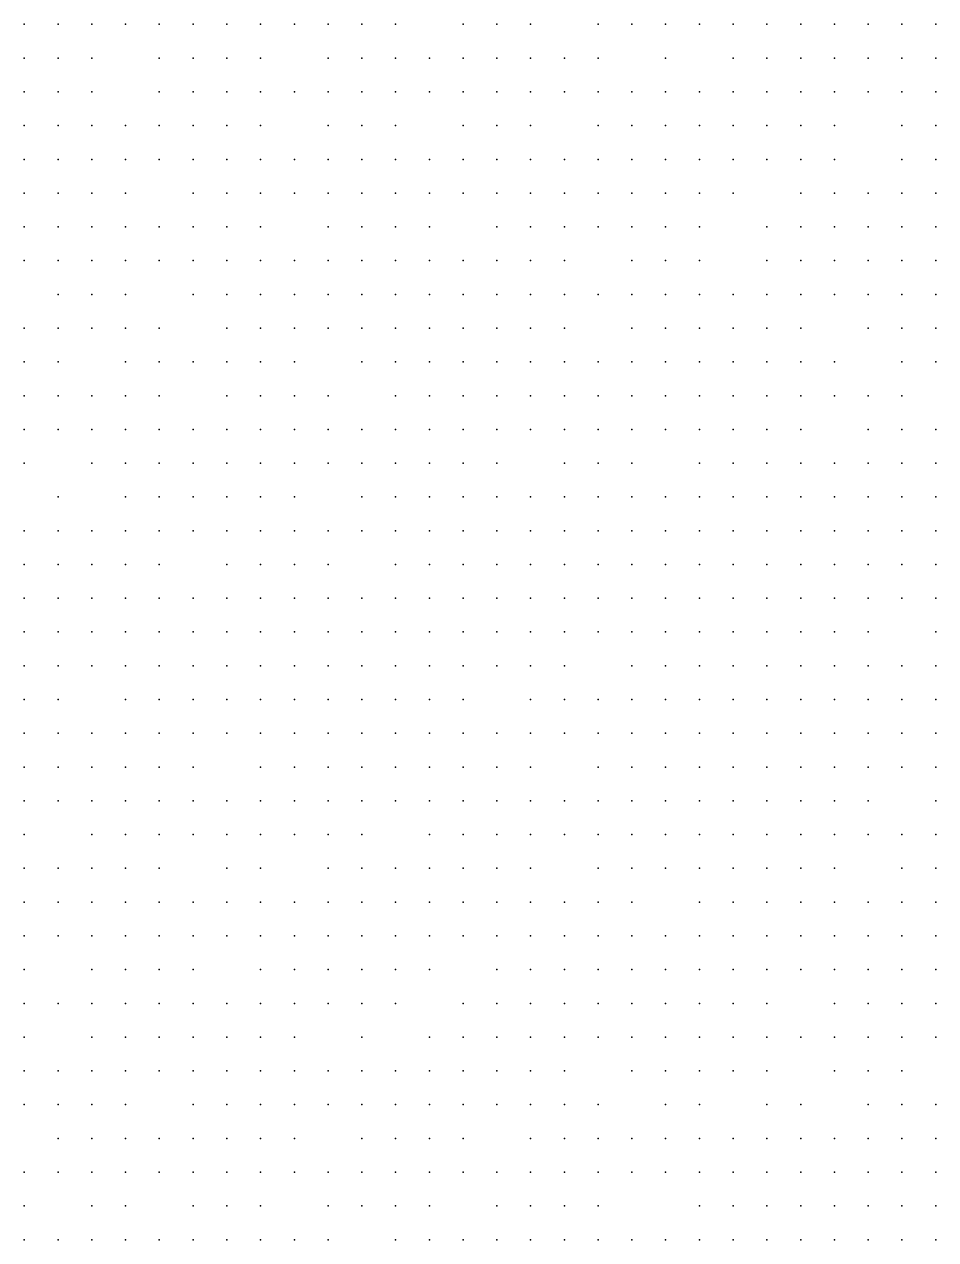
# Model space of a CAD drawing. Extents: x 429 to 793, y 817 to 1241.
# Drawn here: x 528.65 to 548.36, y 1002.03 to 1028.31 of the extents above; entities that cross this region are included whole.
import ezdxf

# ---------------------------------------------------------------- set-up
doc = ezdxf.new("R2010")
doc.units = 0

msp = doc.modelspace()

# ---------------------------------------------------------------- linework, layer by layer
for p in [(528.65, 1028.31, 210.675), (529.38, 1028.31, 211.017), (530.11, 1028.31, 211.317), (530.84, 1028.31, 211.512), (531.57, 1028.31, 211.695), (532.3, 1028.31, 211.878), (533.03, 1028.31, 212.06), (533.76, 1028.31, 212.27), (534.49, 1028.31, 212.48), (535.22, 1028.31, 212.567), (535.95, 1028.31, 212.82), (536.68, 1028.31, 213.073), (538.14, 1028.31, 213.327), (538.87, 1028.31, 213.47), (539.6, 1028.31, 213.72), (541.06, 1028.31, 214.06), (541.79, 1028.31, 214.207), (542.52, 1028.31, 214.443), (543.25, 1028.31, 214.5), (543.98, 1028.31, 214.69), (544.71, 1028.31, 214.937), (545.44, 1028.31, 215.05), (546.17, 1028.31, 215.24), (546.9, 1028.31, 215.385), (547.63, 1028.31, 215.53), (548.36, 1028.31, 215.742), (528.65, 1027.58, 210.783), (529.38, 1027.58, 211.083), (530.11, 1027.58, 211.383), (531.57, 1027.58, 211.775), (532.3, 1027.58, 211.958), (533.03, 1027.58, 212.14), (533.76, 1027.58, 212.35), (535.22, 1027.58, 212.69), (535.95, 1027.58, 212.917), (536.68, 1027.58, 213.183), (537.41, 1027.58, 213.255), (538.14, 1027.58, 213.418), (538.87, 1027.58, 213.58), (539.6, 1027.58, 213.83), (540.33, 1027.58, 214.01), (541.06, 1027.58, 214.08), (542.52, 1027.58, 214.577), (543.98, 1027.58, 214.823), (544.71, 1027.58, 215.07), (545.44, 1027.58, 215.183), (546.17, 1027.58, 215.43), (546.9, 1027.58, 215.525), (547.63, 1027.58, 215.67), (548.36, 1027.58, 215.907), (528.65, 1026.85, 210.85), (529.38, 1026.85, 211.15), (530.11, 1026.85, 211.45), (531.57, 1026.85, 211.667), (532.3, 1026.85, 212.038), (533.03, 1026.85, 212.22), (533.76, 1026.85, 212.473), (534.49, 1026.85, 212.56), (535.22, 1026.85, 212.743), (535.95, 1026.85, 213.013), (536.68, 1026.85, 213.28), (537.41, 1026.85, 213.365), (538.14, 1026.85, 213.547), (538.87, 1026.85, 213.69), (539.6, 1026.85, 213.905), (540.33, 1026.85, 214.12), (541.06, 1026.85, 214.225), (541.79, 1026.85, 214.45), (542.52, 1026.85, 214.703), (543.25, 1026.85, 214.763), (543.98, 1026.85, 214.917), (544.71, 1026.85, 215.197), (545.44, 1026.85, 215.317), (546.17, 1026.85, 215.563), (546.9, 1026.85, 215.72), (547.63, 1026.85, 215.81), (548.36, 1026.85, 216.05), (528.65, 1026.12, 211.028), (529.38, 1026.12, 211.239), (530.11, 1026.12, 211.507), (530.84, 1026.12, 211.677), (531.57, 1026.12, 211.903), (532.3, 1026.12, 212.13), (533.03, 1026.12, 212.3), (533.76, 1026.12, 212.57), (535.22, 1026.12, 212.929), (535.95, 1026.12, 213.11), (536.68, 1026.12, 213.377), (538.14, 1026.12, 213.643), (538.87, 1026.12, 213.8), (539.6, 1026.12, 214.05), (541.06, 1026.12, 214.31), (541.79, 1026.12, 214.57), (542.52, 1026.12, 214.823), (543.25, 1026.12, 215.077), (543.98, 1026.12, 215.043), (544.71, 1026.12, 215.323), (545.44, 1026.12, 215.413), (546.17, 1026.12, 215.69), (547.63, 1026.12, 215.943), (548.36, 1026.12, 216.19), (528.65, 1025.39, 211.085), (529.38, 1025.39, 211.296), (530.11, 1025.39, 211.563), (530.84, 1025.39, 211.733), (531.57, 1025.39, 211.96), (532.3, 1025.39, 212.073), (533.03, 1025.39, 212.37), (533.76, 1025.39, 212.657), (534.49, 1025.39, 212.748), (535.22, 1025.39, 213.016), (535.95, 1025.39, 213.197), (536.68, 1025.39, 213.332), (537.41, 1025.39, 213.553), (538.14, 1025.39, 213.775), (538.87, 1025.39, 213.91), (539.6, 1025.39, 214.17), (540.33, 1025.39, 214.43), (541.06, 1025.39, 214.522), (541.79, 1025.39, 214.69), (542.52, 1025.39, 214.943), (543.25, 1025.39, 215.197), (543.98, 1025.39, 215.17), (544.71, 1025.39, 215.45), (545.44, 1025.39, 215.57), (546.17, 1025.39, 215.823), (547.63, 1025.39, 216.077), (548.36, 1025.39, 216.323), (528.65, 1024.66, 210.993), (529.38, 1024.66, 211.352), (530.11, 1024.66, 211.62), (530.84, 1024.66, 211.847), (532.3, 1024.66, 212.143), (533.03, 1024.66, 212.44), (533.76, 1024.66, 212.727), (534.49, 1024.66, 212.835), (535.22, 1024.66, 213.102), (535.95, 1024.66, 213.283), (536.68, 1024.66, 213.55), (537.41, 1024.66, 213.64), (538.14, 1024.66, 213.73), (538.87, 1024.66, 214.01), (539.6, 1024.66, 214.277), (540.33, 1024.66, 214.46), (541.06, 1024.66, 214.628), (541.79, 1024.66, 214.797), (542.52, 1024.66, 215.013), (543.25, 1024.66, 215.303), (543.98, 1024.66, 215.34), (545.44, 1024.66, 215.732), (546.17, 1024.66, 215.957), (546.9, 1024.66, 216.051), (547.63, 1024.66, 216.21), (548.36, 1024.66, 216.457), (528.65, 1023.93, 211.168), (529.38, 1023.93, 211.412), (530.11, 1023.93, 211.673), (530.84, 1023.93, 211.917), (531.57, 1023.93, 212.1), (532.3, 1023.93, 212.305), (533.03, 1023.93, 212.51), (533.76, 1023.93, 212.797), (535.22, 1023.93, 213.083), (535.95, 1023.93, 213.37), (536.68, 1023.93, 213.65), (537.41, 1023.93, 213.83), (538.87, 1023.93, 214.11), (539.6, 1023.93, 214.377), (540.33, 1023.93, 214.643), (541.06, 1023.93, 214.735), (541.79, 1023.93, 214.903), (542.52, 1023.93, 215.157), (543.25, 1023.93, 215.42), (544.71, 1023.93, 215.567), (545.44, 1023.93, 215.762), (546.17, 1023.93, 216.015), (546.9, 1023.93, 216.174), (547.63, 1023.93, 216.333), (548.36, 1023.93, 216.549), (528.65, 1023.2, 211.205), (529.38, 1023.2, 211.397), (530.11, 1023.2, 211.727), (530.84, 1023.2, 211.987), (531.57, 1023.2, 212.17), (532.3, 1023.2, 212.375), (533.03, 1023.2, 212.58), (533.76, 1023.2, 212.812), (534.49, 1023.2, 212.975), (535.22, 1023.2, 213.228), (535.95, 1023.2, 213.453), (536.68, 1023.2, 213.673), (537.41, 1023.2, 213.93), (538.14, 1023.2, 214.024), (538.87, 1023.2, 214.21), (539.6, 1023.2, 214.477), (540.33, 1023.2, 214.743), (541.79, 1023.2, 215.01), (542.52, 1023.2, 215.273), (543.25, 1023.2, 215.537), (544.71, 1023.2, 215.683), (545.44, 1023.2, 215.878), (546.17, 1023.2, 216.073), (546.9, 1023.2, 216.298), (547.63, 1023.2, 216.457), (548.36, 1023.2, 216.673), (529.38, 1022.47, 211.45), (530.11, 1022.47, 211.78), (530.84, 1022.47, 212.04), (532.3, 1022.47, 212.445), (533.03, 1022.47, 212.65), (533.76, 1022.47, 212.883), (534.49, 1022.47, 213.087), (535.22, 1022.47, 213.312), (535.95, 1022.47, 213.537), (536.68, 1022.47, 213.757), (537.41, 1022.47, 213.935), (538.14, 1022.47, 214.121), (538.87, 1022.47, 214.307), (539.6, 1022.47, 214.531), (540.33, 1022.47, 214.84), (541.06, 1022.47, 214.882), (541.79, 1022.47, 215.113), (542.52, 1022.47, 215.377), (543.25, 1022.47, 215.457), (543.98, 1022.47, 215.628), (544.71, 1022.47, 215.8), (545.44, 1022.47, 216.021), (546.17, 1022.47, 216.242), (546.9, 1022.47, 216.385), (547.63, 1022.47, 216.58), (548.36, 1022.47, 216.77), (528.65, 1021.74, 211.307), (529.38, 1021.74, 211.543), (530.11, 1021.74, 211.823), (530.84, 1021.74, 212.093), (531.57, 1021.74, 212.407), (533.03, 1021.74, 212.72), (533.76, 1021.74, 212.945), (534.49, 1021.74, 213.17), (535.22, 1021.74, 213.412), (535.95, 1021.74, 213.62), (536.68, 1021.74, 213.84), (537.41, 1021.74, 213.977), (538.14, 1021.74, 214.217), (538.87, 1021.74, 214.403), (539.6, 1021.74, 214.67), (540.33, 1021.74, 214.943), (541.79, 1021.74, 215.217), (542.52, 1021.74, 215.48), (543.25, 1021.74, 215.743), (543.98, 1021.74, 215.732), (544.71, 1021.74, 215.903), (545.44, 1021.74, 216.345), (546.9, 1021.74, 216.491), (547.63, 1021.74, 216.693), (548.36, 1021.74, 216.886), (528.65, 1021.01, 211.537), (529.38, 1021.01, 211.587), (530.84, 1021.01, 212.069), (531.57, 1021.01, 212.45), (532.3, 1021.01, 212.518), (533.03, 1021.01, 212.777), (533.76, 1021.01, 213.009), (534.49, 1021.01, 213.203), (535.95, 1021.01, 213.687), (536.68, 1021.01, 213.857), (537.41, 1021.01, 214.093), (538.14, 1021.01, 214.33), (538.87, 1021.01, 214.5), (539.6, 1021.01, 214.773), (540.33, 1021.01, 215.047), (541.06, 1021.01, 215.138), (541.79, 1021.01, 215.32), (542.52, 1021.01, 215.583), (543.25, 1021.01, 215.835), (543.98, 1021.01, 216.007), (544.71, 1021.01, 216.228), (545.44, 1021.01, 216.402), (546.17, 1021.01, 216.604), (547.63, 1021.01, 216.807), (548.36, 1021.01, 216.999), (528.65, 1020.28, 211.57), (529.38, 1020.28, 211.63), (530.11, 1020.28, 211.867), (530.84, 1020.28, 212.18), (531.57, 1020.28, 212.507), (533.03, 1020.28, 212.833), (533.76, 1020.28, 213.066), (534.49, 1020.28, 213.298), (535.22, 1020.28, 213.753), (536.68, 1020.28, 213.923), (537.41, 1020.28, 214.16), (538.14, 1020.28, 214.35), (538.87, 1020.28, 214.58), (539.6, 1020.28, 214.792), (540.33, 1020.28, 215.228), (541.06, 1020.28, 215.41), (541.79, 1020.28, 215.54), (542.52, 1020.28, 215.76), (543.25, 1020.28, 215.98), (543.98, 1020.28, 216.11), (544.71, 1020.28, 216.39), (545.44, 1020.28, 216.567), (546.17, 1020.28, 216.743), (546.9, 1020.28, 216.92), (547.63, 1020.28, 217.138), (528.65, 1019.55, 211.593), (529.38, 1019.55, 211.673), (530.11, 1019.55, 211.91), (530.84, 1019.55, 212.237), (531.57, 1019.55, 212.657), (532.3, 1019.55, 212.89), (533.03, 1019.55, 213.134), (533.76, 1019.55, 213.355), (534.49, 1019.55, 213.588), (535.22, 1019.55, 213.82), (535.95, 1019.55, 213.99), (536.68, 1019.55, 214.2), (537.41, 1019.55, 214.43), (538.14, 1019.55, 214.66), (538.87, 1019.55, 214.872), (539.6, 1019.55, 215.085), (540.33, 1019.55, 215.318), (541.06, 1019.55, 215.5), (541.79, 1019.55, 215.63), (542.52, 1019.55, 215.902), (543.25, 1019.55, 216.006), (543.98, 1019.55, 216.213), (544.71, 1019.55, 216.416), (545.44, 1019.55, 216.67), (546.9, 1019.55, 217.023), (547.63, 1019.55, 217.242), (548.36, 1019.55, 217.357), (528.65, 1018.82, 211.633), (530.11, 1018.82, 211.95), (530.84, 1018.82, 212.47), (531.57, 1018.82, 212.703), (532.3, 1018.82, 212.937), (533.03, 1018.82, 213.181), (533.76, 1018.82, 213.378), (534.49, 1018.82, 213.638), (535.22, 1018.82, 213.883), (535.95, 1018.82, 214.108), (536.68, 1018.82, 214.318), (537.41, 1018.82, 214.529), (538.14, 1018.82, 214.74), (538.87, 1018.82, 214.972), (540.33, 1018.82, 215.378), (541.06, 1018.82, 215.59), (541.79, 1018.82, 215.798), (543.25, 1018.82, 216.109), (543.98, 1018.82, 216.317), (544.71, 1018.82, 216.519), (545.44, 1018.82, 216.722), (546.17, 1018.82, 216.95), (546.9, 1018.82, 217.127), (547.63, 1018.82, 217.345), (548.36, 1018.82, 217.515), (529.38, 1018.09, 211.99), (530.84, 1018.09, 212.323), (531.57, 1018.09, 212.75), (532.3, 1018.09, 212.983), (533.03, 1018.09, 213.227), (533.76, 1018.09, 213.457), (534.49, 1018.09, 213.702), (535.95, 1018.09, 214.123), (536.68, 1018.09, 214.395), (537.41, 1018.09, 214.606), (538.14, 1018.09, 214.817), (538.87, 1018.09, 215.048), (539.6, 1018.09, 215.203), (540.33, 1018.09, 215.457), (541.06, 1018.09, 215.677), (541.79, 1018.09, 215.894), (542.52, 1018.09, 216.055), (543.25, 1018.09, 216.237), (543.98, 1018.09, 216.42), (544.71, 1018.09, 216.647), (545.44, 1018.09, 216.875), (546.17, 1018.09, 217.027), (546.9, 1018.09, 217.23), (547.63, 1018.09, 217.428), (548.36, 1018.09, 217.625), (528.65, 1017.36, 211.769), (529.38, 1017.36, 212.03), (530.11, 1017.36, 212.287), (530.84, 1017.36, 212.543), (531.57, 1017.36, 212.697), (532.3, 1017.36, 213.03), (533.03, 1017.36, 213.275), (533.76, 1017.36, 213.52), (534.49, 1017.36, 213.765), (535.22, 1017.36, 213.947), (535.95, 1017.36, 214.187), (536.68, 1017.36, 214.427), (537.41, 1017.36, 214.683), (538.14, 1017.36, 214.893), (538.87, 1017.36, 215.125), (539.6, 1017.36, 215.323), (540.33, 1017.36, 215.543), (541.06, 1017.36, 215.763), (541.79, 1017.36, 215.981), (542.52, 1017.36, 216.155), (543.25, 1017.36, 216.337), (543.98, 1017.36, 216.52), (544.71, 1017.36, 216.747), (545.44, 1017.36, 216.975), (546.17, 1017.36, 217.128), (546.9, 1017.36, 217.33), (547.63, 1017.36, 217.528), (548.36, 1017.36, 217.666), (528.65, 1016.63, 211.796), (529.38, 1016.63, 212.057), (530.11, 1016.63, 212.313), (530.84, 1016.63, 212.57), (531.57, 1016.63, 212.81), (533.03, 1016.63, 213.322), (533.76, 1016.63, 213.545), (534.49, 1016.63, 213.778), (535.22, 1016.63, 214.01), (536.68, 1016.63, 214.515), (537.41, 1016.63, 214.73), (538.14, 1016.63, 214.97), (538.87, 1016.63, 215.19), (539.6, 1016.63, 215.41), (540.33, 1016.63, 215.63), (541.06, 1016.63, 215.85), (541.79, 1016.63, 216.068), (542.52, 1016.63, 216.198), (543.25, 1016.63, 216.438), (543.98, 1016.63, 216.62), (544.71, 1016.63, 216.848), (545.44, 1016.63, 217.025), (546.17, 1016.63, 217.228), (546.9, 1016.63, 217.43), (547.63, 1016.63, 217.628), (548.36, 1016.63, 217.825), (528.65, 1015.9, 211.823), (529.38, 1015.9, 212.083), (530.11, 1015.9, 212.34), (530.84, 1015.9, 212.59), (531.57, 1015.9, 212.85), (532.3, 1015.9, 213.11), (533.03, 1015.9, 213.362), (533.76, 1015.9, 213.615), (534.49, 1015.9, 213.827), (535.22, 1015.9, 214.06), (535.95, 1015.9, 214.312), (536.68, 1015.9, 214.565), (537.41, 1015.9, 214.781), (538.14, 1015.9, 215.023), (538.87, 1015.9, 215.256), (539.6, 1015.9, 215.445), (540.33, 1015.9, 215.648), (541.06, 1015.9, 215.92), (541.79, 1015.9, 216.085), (542.52, 1015.9, 216.32), (543.25, 1015.9, 216.555), (543.98, 1015.9, 216.72), (544.71, 1015.9, 216.928), (545.44, 1015.9, 217.125), (546.17, 1015.9, 217.399), (546.9, 1015.9, 217.53), (547.63, 1015.9, 217.747), (548.36, 1015.9, 217.925), (528.65, 1015.17, 211.83), (529.38, 1015.17, 212.11), (530.11, 1015.17, 212.37), (530.84, 1015.17, 212.63), (531.57, 1015.17, 212.897), (532.3, 1015.17, 213.15), (533.03, 1015.17, 213.402), (533.76, 1015.17, 213.655), (534.49, 1015.17, 213.878), (535.22, 1015.17, 214.11), (535.95, 1015.17, 214.362), (536.68, 1015.17, 214.592), (537.41, 1015.17, 214.834), (538.14, 1015.17, 215.077), (538.87, 1015.17, 215.309), (539.6, 1015.17, 215.542), (540.33, 1015.17, 215.717), (541.06, 1015.17, 215.99), (541.79, 1015.17, 216.155), (542.52, 1015.17, 216.39), (543.25, 1015.17, 216.573), (543.98, 1015.17, 216.79), (544.71, 1015.17, 216.998), (545.44, 1015.17, 217.136), (546.17, 1015.17, 217.267), (546.9, 1015.17, 217.607), (548.36, 1015.17, 217.963), (528.65, 1014.44, 211.833), (529.38, 1014.44, 212.123), (530.11, 1014.44, 212.393), (530.84, 1014.44, 212.643), (531.57, 1014.44, 212.923), (532.3, 1014.44, 213.177), (533.03, 1014.44, 213.409), (533.76, 1014.44, 213.668), (534.49, 1014.44, 213.927), (535.22, 1014.44, 214.16), (535.95, 1014.44, 214.402), (536.68, 1014.44, 214.668), (537.41, 1014.44, 214.899), (538.14, 1014.44, 215.13), (538.87, 1014.44, 215.374), (539.6, 1014.44, 215.595), (540.33, 1014.44, 215.827), (541.79, 1014.44, 216.225), (542.52, 1014.44, 216.425), (543.25, 1014.44, 216.643), (543.98, 1014.44, 216.86), (544.71, 1014.44, 217.068), (545.44, 1014.44, 217.275), (546.17, 1014.44, 217.475), (546.9, 1014.44, 217.683), (547.63, 1014.44, 217.823), (548.36, 1014.44, 218.078), (528.65, 1013.71, 211.847), (529.38, 1013.71, 212.137), (530.84, 1013.71, 212.677), (531.57, 1013.71, 212.95), (532.3, 1013.71, 213.203), (533.03, 1013.71, 213.436), (533.76, 1013.71, 213.695), (534.49, 1013.71, 213.938), (535.22, 1013.71, 214.2), (535.95, 1013.71, 214.448), (536.68, 1013.71, 214.715), (537.41, 1013.71, 214.946), (538.14, 1013.71, 215.177), (539.6, 1013.71, 215.618), (540.33, 1013.71, 215.876), (541.06, 1013.71, 216.06), (541.79, 1013.71, 216.277), (542.52, 1013.71, 216.495), (543.25, 1013.71, 216.781), (543.98, 1013.71, 216.93), (544.71, 1013.71, 217.153), (545.44, 1013.71, 217.345), (546.17, 1013.71, 217.552), (546.9, 1013.71, 217.76), (547.63, 1013.71, 217.957), (548.36, 1013.71, 218.155), (528.65, 1012.98, 211.86), (529.38, 1012.98, 212.15), (530.11, 1012.98, 212.42), (530.84, 1012.98, 212.69), (531.57, 1012.98, 212.96), (532.3, 1012.98, 213.23), (533.03, 1012.98, 213.492), (533.76, 1012.98, 213.715), (534.49, 1012.98, 213.978), (535.22, 1012.98, 214.24), (535.95, 1012.98, 214.488), (536.68, 1012.98, 214.735), (537.41, 1012.98, 214.992), (538.14, 1012.98, 215.223), (538.87, 1012.98, 215.421), (539.6, 1012.98, 215.692), (540.33, 1012.98, 215.929), (541.06, 1012.98, 216.113), (541.79, 1012.98, 216.338), (542.52, 1012.98, 216.633), (543.25, 1012.98, 216.845), (543.98, 1012.98, 216.993), (544.71, 1012.98, 217.217), (545.44, 1012.98, 217.377), (546.17, 1012.98, 217.617), (546.9, 1012.98, 217.827), (547.63, 1012.98, 218.024), (548.36, 1012.98, 218.089), (528.65, 1012.25, 211.852), (529.38, 1012.25, 212.143), (530.11, 1012.25, 212.412), (530.84, 1012.25, 212.687), (531.57, 1012.25, 212.958), (532.3, 1012.25, 213.243), (533.76, 1012.25, 213.765), (534.49, 1012.25, 214.022), (535.22, 1012.25, 214.28), (535.95, 1012.25, 214.533), (536.68, 1012.25, 214.775), (537.41, 1012.25, 215.022), (538.14, 1012.25, 215.27), (538.87, 1012.25, 215.508), (539.6, 1012.25, 215.745), (541.06, 1012.25, 216.167), (541.79, 1012.25, 216.392), (542.52, 1012.25, 216.696), (543.25, 1012.25, 216.908), (543.98, 1012.25, 217.057), (544.71, 1012.25, 217.28), (545.44, 1012.25, 217.473), (546.17, 1012.25, 217.683), (546.9, 1012.25, 217.893), (547.63, 1012.25, 218.091), (548.36, 1012.25, 218.156), (528.65, 1011.52, 211.845), (529.38, 1011.52, 212.137), (530.11, 1011.52, 212.405), (530.84, 1011.52, 212.687), (531.57, 1011.52, 212.972), (532.3, 1011.52, 213.257), (533.03, 1011.52, 213.511), (533.76, 1011.52, 213.785), (534.49, 1011.52, 214.042), (535.22, 1011.52, 214.3), (535.95, 1011.52, 214.552), (536.68, 1011.52, 214.785), (537.41, 1011.52, 215.045), (538.14, 1011.52, 215.3), (538.87, 1011.52, 215.657), (539.6, 1011.52, 215.867), (540.33, 1011.52, 216.043), (541.06, 1011.52, 216.22), (541.79, 1011.52, 216.453), (542.52, 1011.52, 216.687), (543.25, 1011.52, 216.895), (543.98, 1011.52, 217.12), (544.71, 1011.52, 217.33), (545.44, 1011.52, 217.54), (546.17, 1011.52, 217.75), (546.9, 1011.52, 217.96), (548.36, 1011.52, 218.288), (528.65, 1010.79, 211.827), (530.11, 1010.79, 212.415), (530.84, 1010.79, 212.7), (531.57, 1010.79, 212.985), (532.3, 1010.79, 213.27), (533.03, 1010.79, 213.524), (533.76, 1010.79, 213.792), (534.49, 1010.79, 214.062), (535.22, 1010.79, 214.32), (535.95, 1010.79, 214.573), (537.41, 1010.79, 215.075), (538.14, 1010.79, 215.33), (538.87, 1010.79, 215.69), (539.6, 1010.79, 215.9), (540.33, 1010.79, 216.077), (541.06, 1010.79, 216.253), (541.79, 1010.79, 216.487), (542.52, 1010.79, 216.72), (543.25, 1010.79, 216.93), (543.98, 1010.79, 217.16), (544.71, 1010.79, 217.375), (545.44, 1010.79, 217.661), (546.17, 1010.79, 217.811), (546.9, 1010.79, 218.007), (547.63, 1010.79, 218.169), (548.36, 1010.79, 218.378), (528.65, 1010.06, 211.803), (529.38, 1010.06, 212.113), (530.11, 1010.06, 212.413), (530.84, 1010.06, 212.698), (531.57, 1010.06, 212.984), (533.03, 1010.06, 213.538), (533.76, 1010.06, 213.805), (535.22, 1010.06, 214.34), (535.95, 1010.06, 214.595), (536.68, 1010.06, 214.85), (537.41, 1010.06, 215.105), (538.14, 1010.06, 215.36), (538.87, 1010.06, 215.6), (539.6, 1010.06, 215.81), (541.06, 1010.06, 216.287), (541.79, 1010.06, 216.52), (542.52, 1010.06, 216.74), (543.25, 1010.06, 216.97), (543.98, 1010.06, 217.2), (544.71, 1010.06, 217.415), (545.44, 1010.06, 217.708), (546.17, 1010.06, 217.857), (547.63, 1010.06, 218.216), (548.36, 1010.06, 218.425), (528.65, 1009.33, 211.782), (529.38, 1009.33, 212.097), (530.11, 1009.33, 212.392), (530.84, 1009.33, 212.695), (531.57, 1009.33, 212.981), (532.3, 1009.33, 213.267), (533.03, 1009.33, 213.533), (533.76, 1009.33, 213.8), (534.49, 1009.33, 214.073), (535.22, 1009.33, 214.35), (535.95, 1009.33, 214.61), (536.68, 1009.33, 214.858), (537.41, 1009.33, 215.109), (538.14, 1009.33, 215.377), (538.87, 1009.33, 215.604), (539.6, 1009.33, 215.848), (540.33, 1009.33, 216.092), (541.06, 1009.33, 216.32), (541.79, 1009.33, 216.694), (543.25, 1009.33, 217.01), (543.98, 1009.33, 217.24), (544.71, 1009.33, 217.455), (545.44, 1009.33, 217.67), (546.17, 1009.33, 217.904), (546.9, 1009.33, 218.053), (547.63, 1009.33, 218.263), (548.36, 1009.33, 218.448), (528.65, 1008.6, 211.765), (529.38, 1008.6, 212.08), (530.11, 1008.6, 212.375), (530.84, 1008.6, 212.67), (531.57, 1008.6, 212.977), (532.3, 1008.6, 213.263), (533.03, 1008.6, 213.53), (533.76, 1008.6, 213.805), (534.49, 1008.6, 214.083), (535.22, 1008.6, 214.36), (535.95, 1008.6, 214.62), (536.68, 1008.6, 214.88), (537.41, 1008.6, 215.126), (538.14, 1008.6, 215.393), (538.87, 1008.6, 215.621), (539.6, 1008.6, 215.865), (540.33, 1008.6, 216.099), (541.06, 1008.6, 216.347), (541.79, 1008.6, 216.724), (542.52, 1008.6, 216.896), (543.25, 1008.6, 217.068), (543.98, 1008.6, 217.27), (544.71, 1008.6, 217.463), (545.44, 1008.6, 217.685), (546.17, 1008.6, 217.908), (546.9, 1008.6, 218.1), (547.63, 1008.6, 218.298), (548.36, 1008.6, 218.495), (528.65, 1007.87, 212.043), (530.11, 1007.87, 212.652), (530.84, 1007.87, 212.938), (531.57, 1007.87, 213.26), (532.3, 1007.87, 213.537), (533.76, 1007.87, 214.092), (534.49, 1007.87, 214.37), (535.22, 1007.87, 214.63), (535.95, 1007.87, 214.89), (536.68, 1007.87, 215.15), (537.41, 1007.87, 215.41), (538.87, 1007.87, 215.637), (539.6, 1007.87, 215.878), (540.33, 1007.87, 216.126), (541.06, 1007.87, 216.373), (541.79, 1007.87, 216.606), (542.52, 1007.87, 216.926), (543.25, 1007.87, 217.098), (543.98, 1007.87, 217.3), (544.71, 1007.87, 217.493), (545.44, 1007.87, 217.728), (546.17, 1007.87, 217.914), (546.9, 1007.87, 218.127), (547.63, 1007.87, 218.327), (548.36, 1007.87, 218.452), (528.65, 1007.14, 212.007), (529.38, 1007.14, 212.329), (530.11, 1007.14, 212.615), (530.84, 1007.14, 212.932), (531.57, 1007.14, 213.237), (532.3, 1007.14, 213.527), (533.03, 1007.14, 213.795), (533.76, 1007.14, 214.076), (534.49, 1007.14, 214.357), (535.22, 1007.14, 214.613), (535.95, 1007.14, 214.883), (536.68, 1007.14, 215.14), (538.14, 1007.14, 215.658), (538.87, 1007.14, 215.806), (539.6, 1007.14, 215.905), (540.33, 1007.14, 216.202), (541.06, 1007.14, 216.4), (541.79, 1007.14, 216.633), (542.52, 1007.14, 216.865), (543.25, 1007.14, 217.128), (543.98, 1007.14, 217.33), (544.71, 1007.14, 217.542), (546.17, 1007.14, 217.941), (546.9, 1007.14, 218.153), (547.63, 1007.14, 218.353), (548.36, 1007.14, 218.553), (528.65, 1006.41, 211.97), (530.11, 1006.41, 212.603), (530.84, 1006.41, 212.908), (531.57, 1006.41, 213.213), (532.3, 1006.41, 213.498), (533.03, 1006.41, 213.783), (533.76, 1006.41, 214.062), (534.49, 1006.41, 214.343), (535.95, 1006.41, 214.87), (537.41, 1006.41, 215.407), (538.14, 1006.41, 215.657), (538.87, 1006.41, 215.806), (539.6, 1006.41, 216.004), (540.33, 1006.41, 216.202), (541.06, 1006.41, 216.4), (541.79, 1006.41, 216.633), (542.52, 1006.41, 216.865), (543.25, 1006.41, 217.098), (543.98, 1006.41, 217.333), (544.71, 1006.41, 217.671), (545.44, 1006.41, 217.845), (546.17, 1006.41, 218.013), (546.9, 1006.41, 218.18), (547.63, 1006.41, 218.382), (548.36, 1006.41, 218.583), (528.65, 1005.68, 211.91), (529.38, 1005.68, 212.24), (530.11, 1005.68, 212.58), (530.84, 1005.68, 212.885), (531.57, 1005.68, 213.19), (532.3, 1005.68, 213.475), (533.03, 1005.68, 213.76), (533.76, 1005.68, 214.045), (534.49, 1005.68, 214.33), (535.22, 1005.68, 214.6), (535.95, 1005.68, 214.865), (536.68, 1005.68, 215.136), (537.41, 1005.68, 215.403), (538.14, 1005.68, 215.653), (538.87, 1005.68, 215.903), (539.6, 1005.68, 216.004), (540.33, 1005.68, 216.4), (541.79, 1005.68, 216.632), (542.52, 1005.68, 216.867), (543.25, 1005.68, 217.102), (543.98, 1005.68, 217.337), (544.71, 1005.68, 217.678), (546.17, 1005.68, 218.019), (546.9, 1005.68, 218.187), (547.63, 1005.68, 218.388), (528.65, 1004.95, 211.85), (529.38, 1004.95, 212.225), (530.11, 1004.95, 212.51), (530.84, 1004.95, 212.827), (532.3, 1004.95, 213.417), (533.03, 1004.95, 213.737), (533.76, 1004.95, 214.01), (534.49, 1004.95, 214.303), (535.22, 1004.95, 214.581), (535.95, 1004.95, 214.755), (536.68, 1004.95, 215.181), (537.41, 1004.95, 215.4), (538.14, 1004.95, 215.65), (538.87, 1004.95, 215.9), (539.6, 1004.95, 216.15), (540.33, 1004.95, 216.4), (541.06, 1004.95, 216.635), (542.52, 1004.95, 216.87), (543.25, 1004.95, 217.105), (544.71, 1004.95, 217.552), (545.44, 1004.95, 217.852), (546.9, 1004.95, 218.193), (547.63, 1004.95, 218.395), (548.36, 1004.95, 218.59), (529.38, 1004.22, 212.165), (530.11, 1004.22, 212.48), (530.84, 1004.22, 212.78), (531.57, 1004.22, 213.097), (532.3, 1004.22, 213.37), (533.03, 1004.22, 213.69), (533.76, 1004.22, 213.977), (534.49, 1004.22, 214.277), (535.95, 1004.22, 214.742), (536.68, 1004.22, 215.167), (537.41, 1004.22, 215.387), (538.14, 1004.22, 215.633), (539.6, 1004.22, 216.14), (540.33, 1004.22, 216.387), (541.06, 1004.22, 216.624), (541.79, 1004.22, 216.774), (542.52, 1004.22, 216.956), (543.25, 1004.22, 217.148), (543.98, 1004.22, 217.34), (544.71, 1004.22, 217.555), (545.44, 1004.22, 217.77), (546.17, 1004.22, 217.985), (546.9, 1004.22, 218.2), (547.63, 1004.22, 218.395), (548.36, 1004.22, 218.59), (528.65, 1003.49, 211.79), (529.38, 1003.49, 212.105), (530.11, 1003.49, 212.42), (530.84, 1003.49, 212.735), (531.57, 1003.49, 213.05), (532.3, 1003.49, 213.35), (533.03, 1003.49, 213.65), (533.76, 1003.49, 213.95), (534.49, 1003.49, 214.25), (535.22, 1003.49, 214.554), (535.95, 1003.49, 214.832), (536.68, 1003.49, 215.154), (537.41, 1003.49, 215.373), (538.14, 1003.49, 215.62), (538.87, 1003.49, 215.88), (539.6, 1003.49, 216.123), (540.33, 1003.49, 216.373), (541.06, 1003.49, 216.611), (541.79, 1003.49, 216.848), (542.52, 1003.49, 216.946), (543.25, 1003.49, 217.138), (543.98, 1003.49, 217.33), (544.71, 1003.49, 217.543), (545.44, 1003.49, 217.755), (546.17, 1003.49, 217.977), (546.9, 1003.49, 218.193), (547.63, 1003.49, 218.5), (548.36, 1003.49, 218.66), (528.65, 1002.76, 211.713), (530.11, 1002.76, 212.305), (530.84, 1002.76, 212.678), (532.3, 1002.76, 213.298), (533.03, 1002.76, 213.73), (533.76, 1002.76, 213.99), (535.22, 1002.76, 214.527), (535.95, 1002.76, 214.805), (536.68, 1002.76, 215.083), (537.41, 1002.76, 215.36), (538.87, 1002.76, 215.86), (539.6, 1002.76, 216.11), (540.33, 1002.76, 216.36), (541.06, 1002.76, 216.598), (543.25, 1002.76, 217.128), (543.98, 1002.76, 217.32), (544.71, 1002.76, 217.533), (545.44, 1002.76, 217.752), (546.17, 1002.76, 217.969), (546.9, 1002.76, 218.187), (547.63, 1002.76, 218.379), (548.36, 1002.76, 218.65), (528.65, 1002.03, 211.637), (529.38, 1002.03, 211.932), (530.11, 1002.03, 212.275), (530.84, 1002.03, 212.603), (531.57, 1002.03, 212.93), (532.3, 1002.03, 213.238), (533.03, 1002.03, 213.68), (533.76, 1002.03, 213.94), (534.49, 1002.03, 214.2), (535.22, 1002.03, 214.465), (536.68, 1002.03, 215.045), (537.41, 1002.03, 215.317), (538.14, 1002.03, 215.574), (538.87, 1002.03, 215.72), (539.6, 1002.03, 216.147), (540.33, 1002.03, 216.327), (541.06, 1002.03, 216.589), (541.79, 1002.03, 216.835), (542.52, 1002.03, 217.072), (543.25, 1002.03, 217.31), (543.98, 1002.03, 217.464), (544.71, 1002.03, 217.651), (545.44, 1002.03, 217.745), (546.17, 1002.03, 217.962), (546.9, 1002.03, 218.18), (547.63, 1002.03, 218.372), (548.36, 1002.03, 218.565)]:
    msp.add_point(p)

doc.saveas('drawing.dxf')
